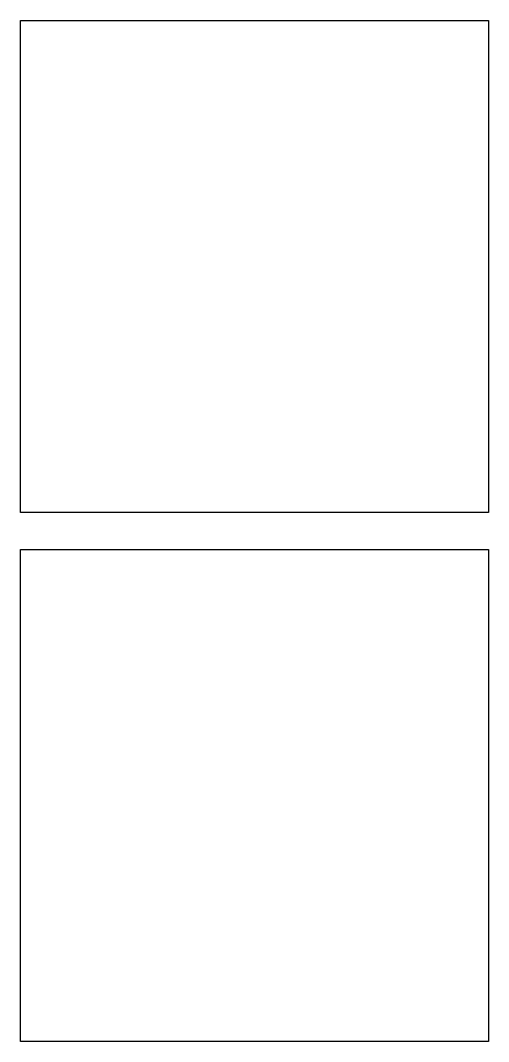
# Model space of a CAD drawing. Header units: millimetres. Extents: x -379 to -25, y 0 to 772.
import ezdxf

# ---------------------------------------------------------------- set-up
doc = ezdxf.new("R2010")
doc.units = ezdxf.units.MM
doc.layers.get('0').update_dxf_attribs({"linetype": 'CONTINUOUS'})

msp = doc.modelspace()

# ---------------------------------------------------------------- linework, layer by layer
for points in [[(-25, 400), (-379, 400), (-379, 772), (-25, 772)], [(-25, 0), (-379, 0), (-379, 372), (-25, 372)]]:
    msp.add_lwpolyline(points, close=True)

doc.saveas('drawing.dxf')
